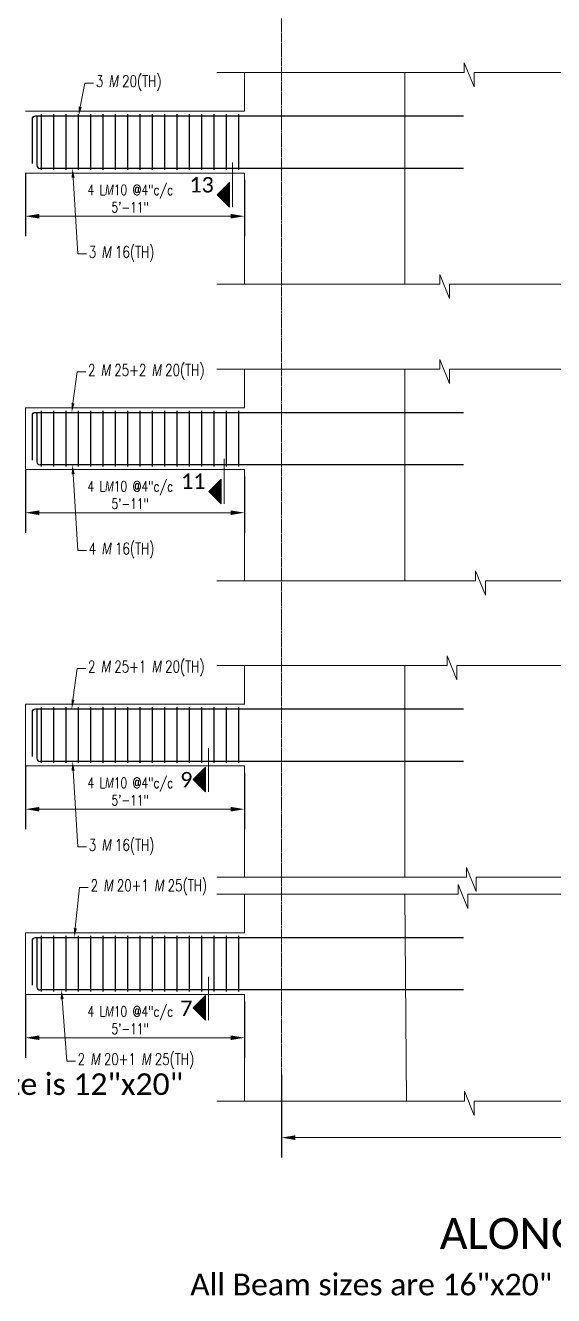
# Model space of a CAD drawing. Header units: inches. Extents: x 0 to 162649, y -36601 to -26324.
# Drawn here: x 159773.9 to 159945, y -34877.4 to -34466.2 of the extents above; entities that cross this region are included whole.
import ezdxf
from ezdxf import colors
from ezdxf.entities.mleader import LeaderData, LeaderLine
from ezdxf.math import Vec2, Vec3

# ---------------------------------------------------------------- set-up
doc = ezdxf.new("R2010")
doc.units = ezdxf.units.IN
doc.header["$MEASUREMENT"] = 0
doc.linetypes.add('CENTER2', pattern=[1.125, 0.75, -0.125, 0.125, -0.125])
for name, color, linetype, lineweight in [('Cen', 9, 'CENTER2', 5), ('Dim', 1, 'Continuous', 13), ('dimention', 1, 'Continuous', 13), ('hatch', 252, 'Continuous', 0), ('OL_AR_Text', 140, 'Continuous', 5), ('Rein', 3, 'Continuous', 30), ('Stirrups', 191, 'Continuous', 25), ('TEXT', 7, 'Continuous', 9)]:
    doc.layers.add(name, color=color, linetype=linetype, lineweight=lineweight)
doc.styles.add('1-8 Annotative Text', font='calibri.ttf', dxfattribs={"height": 0.125})
doc.styles.add('DIM', font='simplex.shx', dxfattribs={"width": 0.75})
doc.dimstyles.get("Standard").update_dxf_attribs({"dimscale": 36, "dimtxt": 0.09375, "dimasz": 0.125, "dimexe": 0.18, "dimexo": 0.0625, "dimgap": 0.015625, "dimtad": 1, "dimdec": 0, "dimzin": 0, "dimdsep": 46, "dimlunit": 4, "dimtxsty": 'DIM', "dimcen": 0.09, "dimadec": 0, "dimazin": 0, "dimtfac": 0.75, "dimtdec": 0, "dimtmove": 0, "dimatfit": 3, "dimfxl": 1, "dimtolj": 1, "dimtzin": 0, "dimlwd": 9, "dimarcsym": 0})

# ---------------------------------------------------------------- blocks, each defined once
blk = doc.blocks.new('*D376')
at = {"layer": 'Defpoints', "color": 0, "transparency": 16777216}
for p in [(160096.87, -34796.63), (159856.87, -34803.67), (159856.87, -34826.28)]:
    blk.add_point(p, dxfattribs=at)
at = {"layer": 'Dim', "color": 0, "lineweight": -2, "transparency": 16777216}
for p, q in [((160096.87, -34798.88), (160096.87, -34832.76)), ((159856.87, -34805.92), (159856.87, -34832.76))]:
    blk.add_line(p, q, dxfattribs=at)
at = {"layer": 'Dim', "color": 0, "lineweight": 9, "transparency": 16777216}
blk.add_line((160092.37, -34826.28), (159861.37, -34826.28), dxfattribs=at)
at = {"layer": 'Dim', "color": 0, "transparency": 16777216}
for points in [[(159861.37, -34825.53), (159861.37, -34827.03), (159856.87, -34826.28)], [(160092.37, -34825.53), (160092.37, -34827.03), (160096.87, -34826.28)]]:
    blk.add_solid(points, dxfattribs=at)
at = {"layer": 'Dim', "color": 0, "transparency": 16777216, "insert": (159976.87, -34823.71), "char_height": 3.375, "attachment_point": 5, "style": 'DIM'}
blk.add_mtext("\\A1;20'", dxfattribs=at)
blk = doc.blocks.new('*D408')
at = {"layer": 'Defpoints', "color": 0, "transparency": 16777216}
for p in [(159773.87, -34511.7), (159844.87, -34513.95), (159844.87, -34527.94)]:
    blk.add_point(p, dxfattribs=at)
at = {"layer": 'dimention', "color": 0, "lineweight": -2, "transparency": 16777216}
for p, q in [((159773.87, -34513.95), (159773.87, -34534.42)), ((159844.87, -34516.2), (159844.87, -34534.42))]:
    blk.add_line(p, q, dxfattribs=at)
at = {"layer": 'dimention', "color": 0, "lineweight": 9, "transparency": 16777216}
blk.add_line((159778.37, -34527.94), (159840.37, -34527.94), dxfattribs=at)
at = {"layer": 'dimention', "color": 0, "transparency": 16777216}
for points in [[(159778.37, -34527.19), (159778.37, -34528.69), (159773.87, -34527.94)], [(159840.37, -34527.19), (159840.37, -34528.69), (159844.87, -34527.94)]]:
    blk.add_solid(points, dxfattribs=at)
at = {"layer": 'dimention', "color": 0, "transparency": 16777216, "insert": (159807.83, -34522.23), "char_height": 3.375, "attachment_point": 5, "style": 'DIM'}
blk.add_mtext('\\A1;4 L{\\A0;\\Fgothici|c0;\\W0.75;M}10 @4"c/c\\P5\'-11"', dxfattribs=at)
blk = doc.blocks.new('*D409')
at = {"layer": 'Defpoints', "color": 0, "transparency": 16777216}
for p in [(159773.87, -34607.7), (159844.87, -34609.95), (159844.87, -34623.94)]:
    blk.add_point(p, dxfattribs=at)
at = {"layer": 'dimention', "color": 0, "lineweight": -2, "transparency": 16777216}
for p, q in [((159773.87, -34609.95), (159773.87, -34630.42)), ((159844.87, -34612.2), (159844.87, -34630.42))]:
    blk.add_line(p, q, dxfattribs=at)
at = {"layer": 'dimention', "color": 0, "lineweight": 9, "transparency": 16777216}
blk.add_line((159778.37, -34623.94), (159840.37, -34623.94), dxfattribs=at)
at = {"layer": 'dimention', "color": 0, "transparency": 16777216}
for points in [[(159778.37, -34623.19), (159778.37, -34624.69), (159773.87, -34623.94)], [(159840.37, -34623.19), (159840.37, -34624.69), (159844.87, -34623.94)]]:
    blk.add_solid(points, dxfattribs=at)
at = {"layer": 'dimention', "color": 0, "transparency": 16777216, "insert": (159807.83, -34618.23), "char_height": 3.375, "attachment_point": 5, "style": 'DIM'}
blk.add_mtext('\\A1;4 L{\\A0;\\Fgothici|c0;\\W0.75;M}10 @4"c/c\\P5\'-11"', dxfattribs=at)
blk = doc.blocks.new('*D410')
at = {"layer": 'Defpoints', "color": 0, "transparency": 16777216}
for p in [(159773.87, -34703.7), (159844.87, -34705.95), (159844.87, -34719.94)]:
    blk.add_point(p, dxfattribs=at)
at = {"layer": 'dimention', "color": 0, "lineweight": -2, "transparency": 16777216}
for p, q in [((159773.87, -34705.95), (159773.87, -34726.42)), ((159844.87, -34708.2), (159844.87, -34726.42))]:
    blk.add_line(p, q, dxfattribs=at)
at = {"layer": 'dimention', "color": 0, "lineweight": 9, "transparency": 16777216}
blk.add_line((159778.37, -34719.94), (159840.37, -34719.94), dxfattribs=at)
at = {"layer": 'dimention', "color": 0, "transparency": 16777216}
for points in [[(159778.37, -34719.19), (159778.37, -34720.69), (159773.87, -34719.94)], [(159840.37, -34719.19), (159840.37, -34720.69), (159844.87, -34719.94)]]:
    blk.add_solid(points, dxfattribs=at)
at = {"layer": 'dimention', "color": 0, "transparency": 16777216, "insert": (159807.83, -34714.23), "char_height": 3.375, "attachment_point": 5, "style": 'DIM'}
blk.add_mtext('\\A1;4 L{\\A0;\\Fgothici|c0;\\W0.75;M}10 @4"c/c\\P5\'-11"', dxfattribs=at)
blk = doc.blocks.new('*D411')
at = {"layer": 'Defpoints', "color": 0, "transparency": 16777216}
for p in [(159773.87, -34777.7), (159844.87, -34779.95), (159844.87, -34793.94)]:
    blk.add_point(p, dxfattribs=at)
at = {"layer": 'dimention', "color": 0, "lineweight": -2, "transparency": 16777216}
for p, q in [((159773.87, -34779.95), (159773.87, -34800.42)), ((159844.87, -34782.2), (159844.87, -34800.42))]:
    blk.add_line(p, q, dxfattribs=at)
at = {"layer": 'dimention', "color": 0, "lineweight": 9, "transparency": 16777216}
blk.add_line((159778.37, -34793.94), (159840.37, -34793.94), dxfattribs=at)
at = {"layer": 'dimention', "color": 0, "transparency": 16777216}
for points in [[(159778.37, -34793.19), (159778.37, -34794.69), (159773.87, -34793.94)], [(159840.37, -34793.19), (159840.37, -34794.69), (159844.87, -34793.94)]]:
    blk.add_solid(points, dxfattribs=at)
at = {"layer": 'dimention', "color": 0, "transparency": 16777216, "insert": (159807.83, -34788.23), "char_height": 3.375, "attachment_point": 5, "style": 'DIM'}
blk.add_mtext('\\A1;4 L{\\A0;\\Fgothici|c0;\\W0.75;M}10 @4"c/c\\P5\'-11"', dxfattribs=at)

msp = doc.modelspace()

# ---------------------------------------------------------------- hatches: boundary and pattern name
at = {"layer": 'Dim'}
h = msp.add_hatch(dxfattribs=at)
h.set_pattern_fill('ANSI31', color=256)
h.set_pattern_definition([(45, (2880.29059, 1381.54343), (-0.08838834765, 0.08838834765), [])])
h.paths.add_polyline_path([(159839.98, -34521.02), (159839.98, -34517.02), (159835.98, -34521.02), (159839.98, -34525.02)])
h = msp.add_hatch(dxfattribs=at)
h.set_pattern_fill('ANSI31', color=256)
h.set_pattern_definition([(45, (2877.59958, 1285.54047), (-0.08838834765, 0.08838834765), [])])
h.paths.add_polyline_path([(159837.29, -34617.03), (159837.29, -34613.03), (159833.29, -34617.03), (159837.29, -34621.03)])
h = msp.add_hatch(dxfattribs=at)
h.set_pattern_fill('ANSI31', color=256)
h.set_pattern_definition([(45, (2872.55063, 1192.28473), (-0.08838834765, 0.08838834765), [])])
h.paths.add_polyline_path([(159832.24, -34710.28), (159832.24, -34706.28), (159828.24, -34710.28), (159832.24, -34714.28)])
h = msp.add_hatch(dxfattribs=at)
h.set_pattern_fill('ANSI31', color=256)
h.set_pattern_definition([(45, (2872.55063, 1118.28473), (-0.08838834765, 0.08838834765), [])])
h.paths.add_polyline_path([(159832.24, -34784.28), (159832.24, -34780.28), (159828.24, -34784.28), (159832.24, -34788.28)])

# ---------------------------------------------------------------- linework, layer by layer
at = {"layer": 'Cen'}
msp.add_line((159856.87, -33986.01), (159856.87, -34814.46), dxfattribs=at)
at = {"layer": 'Dim'}
for p, q in [((159840.98, -34510.52), (159840.98, -34525.02)), ((159835.98, -34521.02), (159839.98, -34517.02)), ((159839.98, -34517.02), (159839.98, -34525.02)), ((159835.98, -34521.02), (159839.98, -34525.02)), ((159839.98, -34525.02), (159839.98, -34521.02)), ((159838.29, -34606.53), (159838.29, -34621.03)), ((159833.29, -34617.03), (159837.29, -34613.03)), ((159837.29, -34613.03), (159837.29, -34621.03)), ((159833.29, -34617.03), (159837.29, -34621.03)), ((159837.29, -34621.03), (159837.29, -34617.03)), ((159833.24, -34700.19), (159833.24, -34714.28)), ((159828.24, -34710.28), (159832.24, -34706.28)), ((159832.24, -34706.28), (159832.24, -34714.28)), ((159828.24, -34710.28), (159832.24, -34714.28)), ((159832.24, -34714.28), (159832.24, -34710.28)), ((159833.24, -34774.19), (159833.24, -34788.28)), ((159828.24, -34784.28), (159832.24, -34780.28)), ((159832.24, -34780.28), (159832.24, -34788.28)), ((159828.24, -34784.28), (159832.24, -34788.28)), ((159832.24, -34788.28), (159832.24, -34784.28))]:
    msp.add_line(p, q, dxfattribs=at)
at = {"layer": 'hatch'}
for p, q in [((159916.05, -34481.46), (159916.05, -34478.29)), ((159916.05, -34478.29), (159919.24, -34486.09)), ((159835.87, -34481.46), (159916.05, -34481.46)), ((159844.87, -34481.46), (159844.87, -34493.96)), ((159896.87, -34481.46), (159896.87, -34549.96)), ((159919.24, -34486.09), (159919.24, -34481.46)), ((159919.24, -34481.46), (159987.09, -34481.46)), ((159773.87, -34493.96), (159844.87, -34493.96)), ((159844.87, -34513.95), (159773.87, -34513.95)), ((159844.87, -34513.95), (159844.87, -34549.96)), ((159835.87, -34549.96), (159908.11, -34549.96)), ((159908.11, -34549.96), (159908.11, -34546.79)), ((159908.11, -34546.79), (159911.3, -34554.59)), ((159911.3, -34554.59), (159911.3, -34549.96)), ((159911.3, -34549.96), (159986.73, -34549.96)), ((159908.11, -34577.46), (159908.11, -34574.29)), ((159908.11, -34574.29), (159911.3, -34582.09)), ((159835.87, -34577.46), (159908.11, -34577.46)), ((159844.87, -34577.46), (159844.87, -34589.96)), ((159896.87, -34577.46), (159896.87, -34645.96)), ((159911.3, -34582.09), (159911.3, -34577.46)), ((159911.3, -34577.46), (159986.73, -34577.46)), ((159773.87, -34589.96), (159844.87, -34589.96)), ((159773.87, -34589.96), (159773.87, -34609.95)), ((159844.87, -34609.95), (159773.87, -34609.95)), ((159844.87, -34609.95), (159844.87, -34645.96)), ((159919.75, -34645.96), (159919.75, -34642.79)), ((159919.75, -34642.79), (159922.93, -34650.59)), ((159835.87, -34645.96), (159919.75, -34645.96)), ((159922.93, -34650.59), (159922.93, -34645.96)), ((159922.93, -34645.96), (159991.52, -34645.96)), ((159835.87, -34673.46), (159910.51, -34673.46)), ((159844.87, -34673.46), (159844.87, -34685.96)), ((159896.87, -34673.46), (159896.87, -34741.96)), ((159910.51, -34673.46), (159910.51, -34670.29)), ((159910.51, -34670.29), (159913.69, -34678.09)), ((159913.69, -34678.09), (159913.69, -34673.46)), ((159913.69, -34673.46), (159991.52, -34673.46)), ((159773.87, -34685.96), (159844.87, -34685.96)), ((159773.87, -34685.96), (159773.87, -34705.95)), ((159844.87, -34705.95), (159773.87, -34705.95)), ((159844.87, -34705.95), (159844.87, -34741.96)), ((159916.77, -34741.96), (159916.77, -34738.79)), ((159916.77, -34738.79), (159919.95, -34746.59)), ((159835.87, -34741.96), (159916.77, -34741.96)), ((159919.95, -34746.59), (159919.95, -34741.96)), ((159919.95, -34741.96), (159990.05, -34741.96)), ((159835.87, -34747.46), (159914.05, -34747.46)), ((159844.87, -34747.46), (159844.87, -34759.96)), ((159896.87, -34747.46), (159897.4, -34814.46)), ((159914.05, -34747.46), (159914.05, -34744.29)), ((159914.05, -34744.29), (159917.23, -34752.09)), ((159917.23, -34752.09), (159917.23, -34747.46)), ((159917.23, -34747.46), (159990.05, -34747.46)), ((159773.87, -34759.96), (159844.87, -34759.96)), ((159773.87, -34759.96), (159773.87, -34779.95)), ((159844.87, -34779.95), (159773.87, -34779.95)), ((159844.87, -34779.95), (159844.87, -34814.46)), ((159916.14, -34814.46), (159916.14, -34811.29)), ((159916.14, -34811.29), (159919.33, -34819.09)), ((159835.87, -34814.46), (159916.14, -34814.46)), ((159919.33, -34819.09), (159919.33, -34814.46)), ((159919.33, -34814.46), (159990.05, -34814.46))]:
    msp.add_line(p, q, dxfattribs=at)
at = {"layer": 'Rein'}
for p, q in [((159777.62, -34495.76), (159777.62, -34511.46)), ((159777.62, -34591.76), (159777.62, -34607.46)), ((159777.62, -34687.76), (159777.62, -34703.46)), ((159777.62, -34761.76), (159777.62, -34777.46))]:
    msp.add_line(p, q, dxfattribs=at)
for points in [[(159776.12, -34510.92), (159776.12, -34496.46, -0.414214), (159777.12, -34495.46), (159915.87, -34495.46)], [(159776.12, -34606.92), (159776.12, -34592.46, -0.414214), (159777.12, -34591.46), (159915.87, -34591.46)], [(159776.12, -34702.92), (159776.12, -34688.46, -0.414214), (159777.12, -34687.46), (159915.87, -34687.46)], [(159776.12, -34776.92), (159776.12, -34762.46, -0.414214), (159777.12, -34761.46), (159915.87, -34761.46)]]:
    msp.add_lwpolyline(points, format="xyb", dxfattribs=at)
for points in [[(159915.87, -34512.46), (159778.62, -34512.46)], [(159915.87, -34608.46), (159778.62, -34608.46)], [(159915.87, -34704.46), (159778.62, -34704.46)], [(159915.87, -34778.46), (159778.62, -34778.46)]]:
    msp.add_lwpolyline(points, dxfattribs=at)
for centre in [(159778.62, -34511.46), (159778.62, -34607.46), (159778.62, -34703.46), (159778.62, -34777.46)]:
    msp.add_arc(centre, 1, 179.9975, 269.9975, dxfattribs=at)
at = {"layer": 'Stirrups'}
for p, q in [((159779.08, -34512.95), (159779.08, -34494.95)), ((159783.08, -34512.95), (159783.08, -34494.95)), ((159787.08, -34512.95), (159787.08, -34494.95)), ((159791.08, -34512.95), (159791.08, -34494.95)), ((159795.08, -34512.95), (159795.08, -34494.95)), ((159799.08, -34512.95), (159799.08, -34494.95)), ((159803.08, -34512.95), (159803.08, -34494.95)), ((159807.08, -34512.95), (159807.08, -34494.95)), ((159811.08, -34512.95), (159811.08, -34494.95)), ((159815.08, -34512.95), (159815.08, -34494.95)), ((159819.08, -34512.95), (159819.08, -34494.95)), ((159823.08, -34512.95), (159823.08, -34494.95)), ((159827.08, -34512.95), (159827.08, -34494.95)), ((159831.08, -34512.95), (159831.08, -34494.95)), ((159835.08, -34512.95), (159835.08, -34494.95)), ((159839.08, -34512.95), (159839.08, -34494.95)), ((159843.08, -34512.95), (159843.08, -34494.95)), ((159779.08, -34608.95), (159779.08, -34590.95)), ((159783.08, -34608.95), (159783.08, -34590.95)), ((159787.08, -34608.95), (159787.08, -34590.95)), ((159791.08, -34608.95), (159791.08, -34590.95)), ((159795.08, -34608.95), (159795.08, -34590.95)), ((159799.08, -34608.95), (159799.08, -34590.95)), ((159803.08, -34608.95), (159803.08, -34590.95)), ((159807.08, -34608.95), (159807.08, -34590.95)), ((159811.08, -34608.95), (159811.08, -34590.95)), ((159815.08, -34608.95), (159815.08, -34590.95)), ((159819.08, -34608.95), (159819.08, -34590.95)), ((159823.08, -34608.95), (159823.08, -34590.95)), ((159827.08, -34608.95), (159827.08, -34590.95)), ((159831.08, -34608.95), (159831.08, -34590.95)), ((159835.08, -34608.95), (159835.08, -34590.95)), ((159839.08, -34608.95), (159839.08, -34590.95)), ((159843.08, -34608.95), (159843.08, -34590.95)), ((159779.08, -34704.95), (159779.08, -34686.95)), ((159783.08, -34704.95), (159783.08, -34686.95)), ((159787.08, -34704.95), (159787.08, -34686.95)), ((159791.08, -34704.95), (159791.08, -34686.95)), ((159795.08, -34704.95), (159795.08, -34686.95)), ((159799.08, -34704.95), (159799.08, -34686.95)), ((159803.08, -34704.95), (159803.08, -34686.95)), ((159807.08, -34704.95), (159807.08, -34686.95)), ((159811.08, -34704.95), (159811.08, -34686.95)), ((159815.08, -34704.95), (159815.08, -34686.95)), ((159819.08, -34704.95), (159819.08, -34686.95)), ((159823.08, -34704.95), (159823.08, -34686.95)), ((159827.08, -34704.95), (159827.08, -34686.95)), ((159831.08, -34704.95), (159831.08, -34686.95)), ((159835.08, -34704.95), (159835.08, -34686.95)), ((159839.08, -34704.95), (159839.08, -34686.95)), ((159843.08, -34704.95), (159843.08, -34686.95)), ((159779.08, -34778.95), (159779.08, -34760.95)), ((159783.08, -34778.95), (159783.08, -34760.95)), ((159787.08, -34778.95), (159787.08, -34760.95)), ((159791.08, -34778.95), (159791.08, -34760.95)), ((159795.08, -34778.95), (159795.08, -34760.95)), ((159799.08, -34778.95), (159799.08, -34760.95)), ((159803.08, -34778.95), (159803.08, -34760.95)), ((159807.08, -34778.95), (159807.08, -34760.95)), ((159811.08, -34778.95), (159811.08, -34760.95)), ((159815.08, -34778.95), (159815.08, -34760.95)), ((159819.08, -34778.95), (159819.08, -34760.95)), ((159823.08, -34778.95), (159823.08, -34760.95)), ((159827.08, -34778.95), (159827.08, -34760.95)), ((159831.08, -34778.95), (159831.08, -34760.95)), ((159835.08, -34778.95), (159835.08, -34760.95)), ((159839.08, -34778.95), (159839.08, -34760.95)), ((159843.08, -34778.95), (159843.08, -34760.95))]:
    msp.add_line(p, q, dxfattribs=at)

# ---------------------------------------------------------------- texts
at = {"layer": 'OL_AR_Text', "attachment_point": 1, "style": '1-8 Annotative Text'}
for s, insert, char_height, width in [('13', (159827.01, -34515.25), 5, 3.8192065e-317), ('11', (159824.32, -34611.25), 5, 3.8192065e-317), ('9', (159824.03, -34707.89), 5, 3.8192065e-317), ('7', (159824.03, -34781.89), 5, 3.8192065e-317), ('ALONG LIFT WALL', (159908.13, -34852.33), 10, 7.638413e-317)]:
    msp.add_mtext(s, dxfattribs=dict(at, insert=insert, char_height=char_height, width=width))
at = {"layer": 'OL_AR_Text', "char_height": 7, "attachment_point": 1, "style": '1-8 Annotative Text'}
for s, insert in [('beam size is 12"x20"', (159733.62, -34805.47)), ('All Beam sizes are 16"x20" unless noted otherwise', (159827.27, -34870.35))]:
    msp.add_mtext(s, dxfattribs=dict(at, insert=insert))

# ---------------------------------------------------------------- dimensions: what is measured, and where the dimension line sits
at = {"layer": 'Dim'}
dim = msp.add_linear_dim(base=(159856.87, -34826.28), p1=(160096.87, -34796.63), p2=(159856.87, -34803.67), dimstyle='Standard', override={"dimtmove": 1}, dxfattribs=at)
dim.commit()
dim.dimension.update_dxf_attribs({"geometry": '*D376', "text_midpoint": (159976.87, -34823.71)})
at = {"layer": 'dimention'}
for base, p1, p2, picture, middle in [((159844.87, -34527.94), (159773.87, -34511.7), (159844.87, -34513.95), '*D408', (159807.83, -34527.94)), ((159844.87, -34623.94), (159773.87, -34607.7), (159844.87, -34609.95), '*D409', (159807.83, -34623.94)), ((159844.87, -34719.94), (159773.87, -34703.7), (159844.87, -34705.95), '*D410', (159807.83, -34719.94)), ((159844.87, -34793.94), (159773.87, -34777.7), (159844.87, -34779.95), '*D411', (159807.83, -34793.94))]:
    dim = msp.add_linear_dim(base=base, p1=p1, p2=p2, text='4 L{\\A0;\\Fgothici|c0;\\W0.75;M}10 @4"c/c\\P<>', dimstyle='Standard', dxfattribs=at)
    dim.commit()
    dim.dimension.update_dxf_attribs({"geometry": picture, "text_midpoint": middle, "dimtype": 160})

# ---------------------------------------------------------------- leaders
at = {"layer": 'TEXT'}
ml = msp.add_multileader_mtext('Standard', dxfattribs=at)
ml.set_content('3 {\\Fgothici|c0;M }20(TH)   ', color=256, style='DIM')
ml.set_leader_properties(color=1, linetype='ByLayer', lineweight=9)
ml.build(insert=Vec2(0, 0))
ml.multileader.update_dxf_attribs({"text_right_attachment_type": 2, "dogleg_length": 0.25, "arrow_head_size": 3, "scale": 32})
ctx = ml.context
ctx.base_point, ctx.scale, ctx.char_height, ctx.arrow_head_size, ctx.landing_gap_size, ctx.plane_origin = Vec3(159795.95, -34484.84), 32, 3.75, 3, 0.75, Vec3(159816.27, -34504.14)
ctx.right_attachment = 2
notes = []
notes.append((ctx, [(0, (1, 1, 0), (159793.14, -34484.84), (1, 0), 2.81, [(0, [(159791.08, -34495.46)], 0, [])])]))
ctx.mtext.insert, ctx.mtext.flow_direction = Vec3(159796.7, -34482.34), 5
ml = msp.add_multileader_mtext('Standard', dxfattribs=at)
ml.set_content('3 {\\Fgothici|c0;M }16(TH)   ', color=256, style='DIM')
ml.set_leader_properties(color=1, linetype='ByLayer', lineweight=9)
ml.build(insert=Vec2(0, 0))
ml.multileader.update_dxf_attribs({"text_right_attachment_type": 2, "dogleg_length": 0.25, "arrow_head_size": 3, "scale": 32})
ctx = ml.context
ctx.base_point, ctx.scale, ctx.char_height, ctx.arrow_head_size, ctx.landing_gap_size, ctx.plane_origin = Vec3(159793.64, -34540.17), 32, 3.75, 3, 0.75, Vec3(159813.96, -34559.47)
ctx.right_attachment = 2
notes.append((ctx, [(0, (1, 1, 0), (159790.83, -34540.17), (1, 0), 2.81, [(0, [(159789.14, -34512.46)], 0, [])])]))
ctx.mtext.insert, ctx.mtext.flow_direction = Vec3(159794.39, -34537.67), 5
ml = msp.add_multileader_mtext('Standard', dxfattribs=at)
ml.set_content('2 {\\Fgothici|c0;M }25+2 {\\Fgothici|c0;M }20(TH)   ', color=256, style='DIM')
ml.set_leader_properties(color=1, linetype='ByLayer', lineweight=9)
ml.build(insert=Vec2(0, 0))
ml.multileader.update_dxf_attribs({"text_right_attachment_type": 2, "dogleg_length": 0.25, "arrow_head_size": 3, "scale": 32})
ctx = ml.context
ctx.base_point, ctx.scale, ctx.char_height, ctx.arrow_head_size, ctx.landing_gap_size, ctx.plane_origin = Vec3(159793.41, -34578.38), 32, 3.75, 3, 0.75, Vec3(159813.74, -34597.68)
ctx.right_attachment = 2
notes.append((ctx, [(0, (1, 1, 0), (159790.6, -34578.38), (1, 0), 2.81, [(0, [(159788.91, -34591.46)], 0, [])])]))
ctx.mtext.insert, ctx.mtext.flow_direction = Vec3(159794.16, -34575.88), 5
ml = msp.add_multileader_mtext('Standard', dxfattribs=at)
ml.set_content('4 {\\Fgothici|c0;M }16(TH)   ', color=256, style='DIM')
ml.set_leader_properties(color=1, linetype='ByLayer', lineweight=9)
ml.build(insert=Vec2(0, 0))
ml.multileader.update_dxf_attribs({"text_right_attachment_type": 2, "dogleg_length": 0.25, "arrow_head_size": 3, "scale": 32})
ctx = ml.context
ctx.base_point, ctx.scale, ctx.char_height, ctx.arrow_head_size, ctx.landing_gap_size, ctx.plane_origin = Vec3(159793.64, -34636.17), 32, 3.75, 3, 0.75, Vec3(159813.96, -34655.47)
ctx.right_attachment = 2
notes.append((ctx, [(0, (1, 1, 0), (159790.83, -34636.17), (1, 0), 2.81, [(0, [(159789.14, -34608.46)], 0, [])])]))
ctx.mtext.insert, ctx.mtext.flow_direction = Vec3(159794.39, -34633.67), 5
ml = msp.add_multileader_mtext('Standard', dxfattribs=at)
ml.set_content('2 {\\Fgothici|c0;M }25+1 {\\Fgothici|c0;M }20(TH)   ', color=256, style='DIM')
ml.set_leader_properties(color=1, linetype='ByLayer', lineweight=9)
ml.build(insert=Vec2(0, 0))
ml.multileader.update_dxf_attribs({"text_right_attachment_type": 2, "dogleg_length": 0.25, "arrow_head_size": 3, "scale": 32})
ctx = ml.context
ctx.base_point, ctx.scale, ctx.char_height, ctx.arrow_head_size, ctx.landing_gap_size, ctx.plane_origin = Vec3(159793.41, -34674.38), 32, 3.75, 3, 0.75, Vec3(159813.74, -34693.68)
ctx.right_attachment = 2
notes.append((ctx, [(0, (1, 1, 0), (159790.6, -34674.38), (1, 0), 2.81, [(0, [(159788.91, -34687.46)], 0, [])])]))
ctx.mtext.insert, ctx.mtext.flow_direction = Vec3(159794.16, -34671.88), 5
ml = msp.add_multileader_mtext('Standard', dxfattribs=at)
ml.set_content('3 {\\Fgothici|c0;M }16(TH)   ', color=256, style='DIM')
ml.set_leader_properties(color=1, linetype='ByLayer', lineweight=9)
ml.build(insert=Vec2(0, 0))
ml.multileader.update_dxf_attribs({"text_right_attachment_type": 2, "dogleg_length": 0.25, "arrow_head_size": 3, "scale": 32})
ctx = ml.context
ctx.base_point, ctx.scale, ctx.char_height, ctx.arrow_head_size, ctx.landing_gap_size, ctx.plane_origin = Vec3(159793.64, -34732.17), 32, 3.75, 3, 0.75, Vec3(159813.96, -34751.47)
ctx.right_attachment = 2
notes.append((ctx, [(0, (1, 1, 0), (159790.83, -34732.17), (1, 0), 2.81, [(0, [(159789.14, -34704.46)], 0, [])])]))
ctx.mtext.insert, ctx.mtext.flow_direction = Vec3(159794.39, -34729.67), 5
ml = msp.add_multileader_mtext('Standard', dxfattribs=at)
ml.set_content('2 {\\Fgothici|c0;M }20+1 {\\Fgothici|c0;M }25(TH)   ', color=256, style='DIM')
ml.set_leader_properties(color=1, linetype='ByLayer', lineweight=9)
ml.build(insert=Vec2(0, 0))
ml.multileader.update_dxf_attribs({"text_right_attachment_type": 2, "dogleg_length": 0.25, "arrow_head_size": 3, "scale": 32})
ctx = ml.context
ctx.base_point, ctx.scale, ctx.char_height, ctx.arrow_head_size, ctx.landing_gap_size, ctx.plane_origin = Vec3(159794.24, -34745.24), 32, 3.75, 3, 0.75, Vec3(159814.56, -34764.55)
ctx.right_attachment = 2
notes.append((ctx, [(0, (1, 1, 0), (159791.43, -34745.24), (1, 0), 2.81, [(0, [(159789.74, -34761.46)], 0, [])])]))
ctx.mtext.insert, ctx.mtext.flow_direction = Vec3(159794.99, -34742.74), 5
ml = msp.add_multileader_mtext('Standard', dxfattribs=at)
ml.set_content('2 {\\Fgothici|c0;M }20+1 {\\Fgothici|c0;M }25(TH)   ', color=256, style='DIM')
ml.set_leader_properties(color=1, linetype='ByLayer', lineweight=9)
ml.build(insert=Vec2(0, 0))
ml.multileader.update_dxf_attribs({"text_right_attachment_type": 2, "dogleg_length": 0.25, "arrow_head_size": 3, "scale": 32})
ctx = ml.context
ctx.base_point, ctx.scale, ctx.char_height, ctx.arrow_head_size, ctx.landing_gap_size, ctx.plane_origin = Vec3(159790.05, -34801.49), 32, 3.75, 3, 0.75, Vec3(159810.38, -34820.8)
ctx.right_attachment = 2
notes.append((ctx, [(0, (1, 1, 0), (159787.25, -34801.49), (1, 0), 2.81, [(0, [(159785.55, -34778.46)], 0, [])])]))
ctx.mtext.insert, ctx.mtext.flow_direction = Vec3(159790.8, -34798.99), 5
for ctx, leaders in notes:
    for number, flags, end, landing, length, lines in leaders:
        leader = LeaderData()
        leader.index, (leader.has_last_leader_line, leader.has_dogleg_vector, leader.attachment_direction) = number, flags
        leader.last_leader_point, leader.dogleg_vector, leader.dogleg_length = Vec3(end), Vec3(landing), length
        for number, points, colour, breaks in lines:
            line = LeaderLine()
            line.index, line.vertices, line.color, line.breaks = number, Vec3.list(points), colors.encode_raw_color(colour), breaks
            leader.lines.append(line)
        ctx.leaders.append(leader)

doc.saveas('drawing.dxf')
